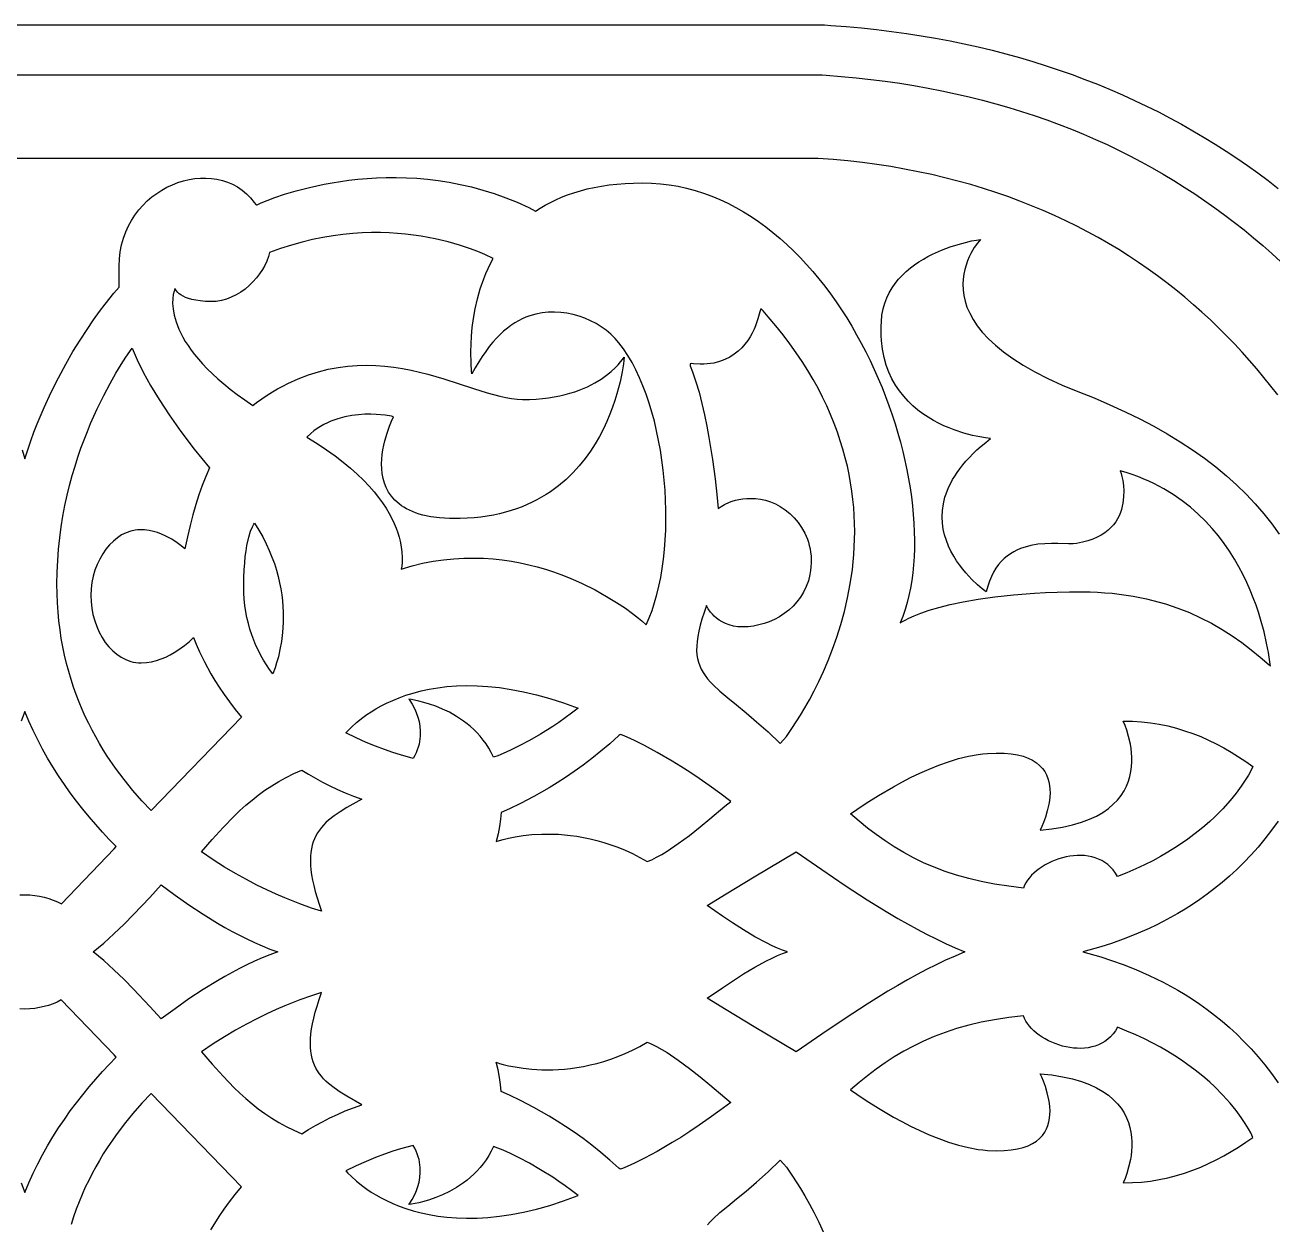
# Model space of a CAD drawing. Extents: x 1175 to 1336, y 620 to 642.
# Drawn here: x 1313.37 to 1328.17, y 627.6 to 641.83 of the extents above; entities that cross this region are included whole.
import ezdxf

# ---------------------------------------------------------------- set-up
doc = ezdxf.new("R2010")
doc.units = 0
doc.layers.add('LAYER_1', color=18, linetype='CONTINUOUS')

msp = doc.modelspace()

# ---------------------------------------------------------------- linework, layer by layer
at = {"layer": 'LAYER_1'}
for points in [[(1303.887, 641.83), (1322.858, 641.83), (1322.933, 641.825), (1323.116, 641.811), (1323.298, 641.794), (1323.477, 641.775), (1323.655, 641.753), (1323.831, 641.729), (1324.005, 641.702), (1324.177, 641.672), (1324.348, 641.64), (1324.516, 641.606), (1324.683, 641.568), (1324.848, 641.529), (1325.011, 641.487), (1325.172, 641.442), (1325.331, 641.395), (1325.488, 641.346), (1325.644, 641.294), (1325.797, 641.24), (1325.949, 641.183), (1326.099, 641.125), (1326.247, 641.064), (1326.393, 641), (1326.537, 640.935), (1326.679, 640.867), (1326.82, 640.797), (1326.959, 640.725), (1327.095, 640.651), (1327.23, 640.574), (1327.363, 640.496), (1327.495, 640.415), (1327.624, 640.333), (1327.751, 640.248), (1327.877, 640.161), (1328.001, 640.073), (1328.122, 639.982), (1328.242, 639.889)], [(1303.915, 641.236), (1322.831, 641.236), (1322.877, 641.233), (1323.056, 641.219), (1323.233, 641.203), (1323.408, 641.184), (1323.58, 641.162), (1323.751, 641.138), (1323.92, 641.111), (1324.087, 641.081), (1324.251, 641.049), (1324.414, 641.014), (1324.575, 640.977), (1324.733, 640.937), (1324.89, 640.895), (1325.045, 640.851), (1325.197, 640.804), (1325.348, 640.754), (1325.497, 640.702), (1325.643, 640.648), (1325.788, 640.592), (1325.931, 640.533), (1326.072, 640.472), (1326.211, 640.409), (1326.347, 640.344), (1326.482, 640.276), (1326.615, 640.206), (1326.746, 640.134), (1326.875, 640.06), (1327.002, 639.984), (1327.127, 639.906), (1327.251, 639.826), (1327.372, 639.744), (1327.491, 639.66), (1327.609, 639.574), (1327.724, 639.487), (1327.838, 639.397), (1327.949, 639.305), (1328.059, 639.212), (1328.167, 639.117), (1328.273, 639.02)], [(1328.236, 637.439), (1328.155, 637.544), (1328.072, 637.647), (1327.988, 637.748), (1327.901, 637.849), (1327.812, 637.948), (1327.721, 638.045), (1327.628, 638.141), (1327.534, 638.236), (1327.437, 638.329), (1327.337, 638.42), (1327.236, 638.51), (1327.133, 638.598), (1327.027, 638.685), (1326.92, 638.769), (1326.81, 638.852), (1326.698, 638.933), (1326.584, 639.011), (1326.467, 639.088), (1326.349, 639.163), (1326.228, 639.236), (1326.104, 639.307), (1325.979, 639.376), (1325.851, 639.442), (1325.721, 639.506), (1325.588, 639.568), (1325.453, 639.628), (1325.316, 639.685), (1325.176, 639.74), (1325.034, 639.793), (1324.89, 639.843), (1324.743, 639.89), (1324.594, 639.935), (1324.442, 639.977), (1324.287, 640.017), (1324.131, 640.054), (1323.971, 640.088), (1323.809, 640.119), (1323.645, 640.148), (1323.478, 640.173), (1323.308, 640.196), (1323.136, 640.216), (1322.961, 640.233), (1322.784, 640.246), (1313.373, 640.246), (1303.962, 640.246)], [(1313.339, 636.789), (1313.373, 636.681), (1313.407, 636.789), (1313.443, 636.894), (1313.48, 636.997), (1313.519, 637.097), (1313.599, 637.29), (1313.683, 637.472), (1313.769, 637.644), (1313.856, 637.805), (1313.942, 637.954), (1314.027, 638.091), (1314.109, 638.217), (1314.186, 638.329), (1314.258, 638.429), (1314.323, 638.515), (1314.429, 638.645), (1314.492, 638.718), (1314.491, 638.966), (1314.494, 639.054), (1314.504, 639.139), (1314.52, 639.22), (1314.541, 639.298), (1314.568, 639.373), (1314.6, 639.444), (1314.636, 639.511), (1314.677, 639.574), (1314.722, 639.634), (1314.771, 639.689), (1314.823, 639.741), (1314.878, 639.788), (1314.936, 639.831), (1314.996, 639.87), (1315.058, 639.905), (1315.122, 639.934), (1315.187, 639.96), (1315.253, 639.98), (1315.32, 639.996), (1315.387, 640.007), (1315.454, 640.013), (1315.52, 640.013), (1315.586, 640.009), (1315.651, 640), (1315.715, 639.985), (1315.777, 639.964), (1315.837, 639.939), (1315.894, 639.907), (1315.949, 639.87), (1316.001, 639.827), (1316.05, 639.778), (1316.094, 639.724), (1316.113, 639.7), (1316.12, 639.696), (1316.126, 639.695), (1316.177, 639.72), (1316.245, 639.747), (1316.337, 639.781), (1316.453, 639.82), (1316.59, 639.861), (1316.747, 639.901), (1316.922, 639.939), (1317.016, 639.957), (1317.115, 639.973), (1317.217, 639.987), (1317.322, 639.999), (1317.432, 640.008), (1317.544, 640.015), (1317.659, 640.019), (1317.778, 640.02), (1317.899, 640.017), (1318.022, 640.01), (1318.148, 639.999), (1318.276, 639.983), (1318.406, 639.963), (1318.537, 639.938), (1318.67, 639.907), (1318.804, 639.871), (1318.94, 639.828), (1319.076, 639.78), (1319.213, 639.725), (1319.35, 639.663), (1319.428, 639.618), (1319.485, 639.655), (1319.545, 639.69), (1319.607, 639.724), (1319.672, 639.756), (1319.74, 639.786), (1319.811, 639.814), (1319.885, 639.839), (1319.962, 639.863), (1320.043, 639.884), (1320.126, 639.902), (1320.213, 639.918), (1320.303, 639.931), (1320.396, 639.942), (1320.493, 639.949), (1320.593, 639.954), (1320.697, 639.956), (1320.805, 639.953), (1320.912, 639.945), (1321.017, 639.932), (1321.121, 639.915), (1321.223, 639.892), (1321.324, 639.865), (1321.424, 639.833), (1321.522, 639.797), (1321.618, 639.757), (1321.713, 639.713), (1321.806, 639.664), (1321.898, 639.612), (1321.988, 639.556), (1322.076, 639.496), (1322.163, 639.433), (1322.247, 639.366), (1322.331, 639.297), (1322.412, 639.224), (1322.492, 639.148), (1322.569, 639.069), (1322.645, 638.988), (1322.719, 638.904), (1322.791, 638.817), (1322.861, 638.729), (1322.929, 638.638), (1322.995, 638.545), (1323.06, 638.45), (1323.122, 638.353), (1323.182, 638.254), (1323.239, 638.154), (1323.295, 638.052), (1323.349, 637.95), (1323.4, 637.846), (1323.449, 637.74), (1323.496, 637.634), (1323.541, 637.528), (1323.583, 637.42), (1323.623, 637.312), (1323.661, 637.204), (1323.696, 637.095), (1323.729, 636.986), (1323.759, 636.877), (1323.787, 636.768), (1323.813, 636.66), (1323.836, 636.552), (1323.856, 636.444), (1323.874, 636.337), (1323.889, 636.23), (1323.902, 636.125), (1323.912, 636.02), (1323.919, 635.917), (1323.924, 635.815), (1323.926, 635.714), (1323.925, 635.615), (1323.921, 635.517), (1323.914, 635.422), (1323.905, 635.328), (1323.893, 635.236), (1323.877, 635.146), (1323.859, 635.059), (1323.838, 634.974), (1323.814, 634.891), (1323.787, 634.811), (1323.757, 634.734), (1323.782, 634.75), (1323.814, 634.768), (1323.861, 634.792), (1323.924, 634.819), (1324.003, 634.851), (1324.1, 634.884), (1324.215, 634.918), (1324.35, 634.952), (1324.505, 634.985), (1324.682, 635.016), (1324.88, 635.044), (1325.102, 635.068), (1325.349, 635.086), (1325.481, 635.093), (1325.62, 635.097), (1325.766, 635.101), (1325.918, 635.102), (1326.009, 635.101), (1326.098, 635.097), (1326.186, 635.092), (1326.272, 635.085), (1326.356, 635.076), (1326.439, 635.064), (1326.52, 635.051), (1326.6, 635.036), (1326.679, 635.02), (1326.755, 635.001), (1326.905, 634.959), (1327.049, 634.91), (1327.188, 634.856), (1327.321, 634.795), (1327.45, 634.729), (1327.575, 634.657), (1327.694, 634.581), (1327.81, 634.5), (1327.921, 634.416), (1328.029, 634.327), (1328.133, 634.235), (1328.148, 634.222), (1328.144, 634.244), (1328.138, 634.299), (1328.125, 634.384), (1328.104, 634.495), (1328.074, 634.628), (1328.033, 634.78), (1328.008, 634.861), (1327.979, 634.946), (1327.946, 635.033), (1327.91, 635.123), (1327.87, 635.214), (1327.825, 635.306), (1327.776, 635.398), (1327.723, 635.491), (1327.664, 635.584), (1327.601, 635.676), (1327.532, 635.767), (1327.458, 635.856), (1327.378, 635.942), (1327.292, 636.026), (1327.2, 636.106), (1327.101, 636.183), (1326.997, 636.256), (1326.885, 636.324), (1326.827, 636.356), (1326.767, 636.387), (1326.705, 636.416), (1326.641, 636.444), (1326.575, 636.47), (1326.508, 636.494), (1326.439, 636.517), (1326.368, 636.539), (1326.377, 636.507), (1326.386, 636.47), (1326.396, 636.422), (1326.404, 636.365), (1326.408, 636.3), (1326.407, 636.23), (1326.399, 636.156), (1326.392, 636.119), (1326.382, 636.081), (1326.37, 636.044), (1326.354, 636.006), (1326.335, 635.97), (1326.313, 635.934), (1326.287, 635.899), (1326.257, 635.866), (1326.223, 635.834), (1326.185, 635.804), (1326.142, 635.776), (1326.094, 635.751), (1326.041, 635.728), (1325.983, 635.708), (1325.919, 635.69), (1325.849, 635.676), (1325.808, 635.673), (1325.755, 635.673), (1325.626, 635.676), (1325.551, 635.677), (1325.472, 635.674), (1325.39, 635.667), (1325.307, 635.652), (1325.265, 635.642), (1325.223, 635.63), (1325.182, 635.615), (1325.142, 635.598), (1325.103, 635.577), (1325.064, 635.554), (1325.027, 635.527), (1324.991, 635.497), (1324.956, 635.463), (1324.924, 635.425), (1324.893, 635.382), (1324.865, 635.336), (1324.839, 635.285), (1324.816, 635.229), (1324.795, 635.168), (1324.777, 635.102), (1324.728, 635.14), (1324.674, 635.186), (1324.608, 635.249), (1324.535, 635.328), (1324.498, 635.372), (1324.461, 635.421), (1324.425, 635.472), (1324.391, 635.527), (1324.359, 635.585), (1324.33, 635.646), (1324.305, 635.71), (1324.284, 635.777), (1324.268, 635.846), (1324.258, 635.918), (1324.254, 635.992), (1324.258, 636.068), (1324.269, 636.146), (1324.278, 636.186), (1324.288, 636.226), (1324.302, 636.267), (1324.317, 636.308), (1324.335, 636.35), (1324.356, 636.392), (1324.379, 636.435), (1324.404, 636.477), (1324.433, 636.52), (1324.464, 636.564), (1324.499, 636.608), (1324.536, 636.652), (1324.577, 636.696), (1324.62, 636.741), (1324.667, 636.786), (1324.718, 636.831), (1324.772, 636.876), (1324.829, 636.922), (1324.77, 636.929), (1324.703, 636.94), (1324.615, 636.959), (1324.512, 636.987), (1324.398, 637.024), (1324.337, 637.048), (1324.276, 637.074), (1324.213, 637.104), (1324.151, 637.137), (1324.088, 637.174), (1324.027, 637.215), (1323.966, 637.26), (1323.908, 637.31), (1323.851, 637.364), (1323.798, 637.423), (1323.748, 637.486), (1323.701, 637.555), (1323.659, 637.629), (1323.622, 637.708), (1323.591, 637.793), (1323.565, 637.884), (1323.546, 637.981), (1323.534, 638.085), (1323.531, 638.139), (1323.529, 638.195), (1323.53, 638.252), (1323.533, 638.311), (1323.54, 638.387), (1323.554, 638.459), (1323.574, 638.527), (1323.598, 638.591), (1323.627, 638.652), (1323.66, 638.709), (1323.697, 638.763), (1323.738, 638.813), (1323.782, 638.861), (1323.828, 638.905), (1323.877, 638.946), (1323.927, 638.984), (1323.979, 639.019), (1324.032, 639.052), (1324.086, 639.082), (1324.14, 639.109), (1324.247, 639.157), (1324.35, 639.196), (1324.446, 639.226), (1324.532, 639.249), (1324.604, 639.266), (1324.66, 639.277), (1324.708, 639.285), (1324.672, 639.241), (1324.636, 639.188), (1324.595, 639.117), (1324.575, 639.076), (1324.555, 639.03), (1324.538, 638.981), (1324.523, 638.929), (1324.511, 638.873), (1324.504, 638.814), (1324.5, 638.752), (1324.503, 638.688), (1324.511, 638.621), (1324.527, 638.553), (1324.549, 638.482), (1324.581, 638.409), (1324.621, 638.335), (1324.671, 638.26), (1324.731, 638.183), (1324.803, 638.106), (1324.886, 638.028), (1324.983, 637.949), (1325.092, 637.871), (1325.216, 637.792), (1325.355, 637.713), (1325.509, 637.635), (1325.679, 637.557), (1325.866, 637.481), (1326.059, 637.403), (1326.245, 637.323), (1326.425, 637.24), (1326.598, 637.155), (1326.765, 637.067), (1326.925, 636.976), (1327.078, 636.882), (1327.225, 636.786), (1327.366, 636.687), (1327.5, 636.584), (1327.627, 636.479), (1327.748, 636.371), (1327.862, 636.261), (1327.969, 636.147), (1328.07, 636.03), (1328.165, 635.91), (1328.252, 635.787)], [(1313.314, 631.506), (1313.373, 631.508), (1313.432, 631.506), (1313.49, 631.5), (1313.547, 631.491), (1313.602, 631.479), (1313.655, 631.464), (1313.707, 631.445), (1313.757, 631.424), (1313.805, 631.4), (1314.43, 632.052), (1314.454, 632.08), (1314.373, 632.164), (1314.293, 632.251), (1314.213, 632.34), (1314.135, 632.431), (1314.058, 632.524), (1313.984, 632.62), (1313.91, 632.718), (1313.84, 632.818), (1313.771, 632.92), (1313.705, 633.024), (1313.642, 633.129), (1313.581, 633.237), (1313.524, 633.346), (1313.47, 633.457), (1313.419, 633.569), (1313.373, 633.683), (1313.326, 633.569)], [(1328.239, 632.383), (1328.162, 632.275), (1328.083, 632.172), (1328.002, 632.074), (1327.919, 631.98), (1327.834, 631.892), (1327.749, 631.808), (1327.662, 631.728), (1327.575, 631.653), (1327.487, 631.582), (1327.399, 631.515), (1327.311, 631.452), (1327.223, 631.392), (1327.136, 631.337), (1327.049, 631.285), (1326.963, 631.236), (1326.878, 631.191), (1326.794, 631.148), (1326.712, 631.109), (1326.553, 631.04), (1326.403, 630.98), (1326.263, 630.931), (1326.135, 630.89), (1325.925, 630.83), (1326.135, 630.77), (1326.263, 630.729), (1326.403, 630.679), (1326.553, 630.62), (1326.712, 630.55), (1326.794, 630.511), (1326.878, 630.469), (1326.963, 630.424), (1327.049, 630.375), (1327.136, 630.323), (1327.223, 630.267), (1327.311, 630.208), (1327.399, 630.145), (1327.487, 630.078), (1327.575, 630.007), (1327.662, 629.932), (1327.749, 629.852), (1327.834, 629.768), (1327.919, 629.679), (1328.002, 629.586), (1328.083, 629.488), (1328.162, 629.385), (1328.239, 629.277)], [(1313.326, 628.09), (1313.373, 627.976), (1313.419, 628.09), (1313.47, 628.203), (1313.524, 628.314), (1313.581, 628.423), (1313.642, 628.53), (1313.705, 628.636), (1313.771, 628.74), (1313.84, 628.842), (1313.91, 628.942), (1313.984, 629.039), (1314.058, 629.135), (1314.135, 629.229), (1314.213, 629.32), (1314.293, 629.409), (1314.373, 629.495), (1314.454, 629.58), (1314.43, 629.608), (1313.803, 630.259), (1313.755, 630.235), (1313.706, 630.214), (1313.654, 630.195), (1313.601, 630.18), (1313.546, 630.168), (1313.489, 630.159), (1313.432, 630.154), (1313.373, 630.152), (1313.314, 630.154)], [(1315.579, 627.53), (1315.625, 627.608), (1315.677, 627.69), (1315.735, 627.775), (1315.798, 627.862), (1315.867, 627.952), (1315.942, 628.043), (1314.872, 629.151), (1314.761, 629.035), (1314.653, 628.913), (1314.548, 628.784), (1314.446, 628.648), (1314.349, 628.506), (1314.302, 628.432), (1314.256, 628.356), (1314.212, 628.278), (1314.17, 628.199), (1314.129, 628.118), (1314.089, 628.036), (1314.052, 627.951), (1314.016, 627.865), (1313.982, 627.777), (1313.95, 627.687), (1313.92, 627.595)], [(1321.471, 627.589), (1321.503, 627.625), (1321.538, 627.662), (1321.618, 627.736), (1321.71, 627.814), (1321.813, 627.898), (1321.928, 627.992), (1322.053, 628.099), (1322.189, 628.22), (1322.333, 628.359), (1322.374, 628.314), (1322.406, 628.275), (1322.48, 628.168), (1322.574, 628.021), (1322.625, 627.934), (1322.68, 627.838), (1322.735, 627.733), (1322.791, 627.621), (1322.847, 627.5)]]:
    msp.add_lwpolyline(points, dxfattribs=at)
for points in [[(1316.075, 637.315), (1316.121, 637.35), (1316.184, 637.394), (1316.246, 637.436), (1316.308, 637.474), (1316.37, 637.51), (1316.432, 637.544), (1316.493, 637.575), (1316.615, 637.63), (1316.735, 637.676), (1316.854, 637.714), (1316.971, 637.743), (1317.087, 637.765), (1317.202, 637.78), (1317.314, 637.788), (1317.426, 637.791), (1317.535, 637.788), (1317.643, 637.78), (1317.749, 637.768), (1317.853, 637.751), (1317.955, 637.732), (1318.055, 637.709), (1318.153, 637.684), (1318.343, 637.63), (1318.695, 637.516), (1318.856, 637.465), (1318.933, 637.443), (1319.007, 637.423), (1319.078, 637.407), (1319.147, 637.395), (1319.212, 637.387), (1319.275, 637.385), (1319.357, 637.386), (1319.436, 637.39), (1319.511, 637.397), (1319.583, 637.405), (1319.652, 637.416), (1319.717, 637.429), (1319.78, 637.443), (1319.839, 637.46), (1319.895, 637.477), (1319.948, 637.496), (1320.045, 637.537), (1320.132, 637.581), (1320.207, 637.626), (1320.272, 637.672), (1320.328, 637.717), (1320.374, 637.759), (1320.411, 637.798), (1320.44, 637.831), (1320.461, 637.858), (1320.481, 637.888), (1320.472, 637.807), (1320.457, 637.715), (1320.433, 637.595), (1320.396, 637.453), (1320.372, 637.375), (1320.344, 637.294), (1320.313, 637.21), (1320.276, 637.123), (1320.235, 637.035), (1320.189, 636.947), (1320.138, 636.858), (1320.081, 636.77), (1320.018, 636.683), (1319.949, 636.598), (1319.874, 636.516), (1319.792, 636.436), (1319.702, 636.361), (1319.655, 636.325), (1319.606, 636.29), (1319.555, 636.257), (1319.502, 636.225), (1319.447, 636.195), (1319.39, 636.166), (1319.331, 636.138), (1319.27, 636.113), (1319.206, 636.089), (1319.141, 636.067), (1319.073, 636.047), (1319.004, 636.03), (1318.932, 636.014), (1318.857, 636.001), (1318.781, 635.99), (1318.702, 635.981), (1318.62, 635.975), (1318.536, 635.972), (1318.409, 635.972), (1318.292, 635.979), (1318.187, 635.993), (1318.093, 636.013), (1318.049, 636.026), (1318.008, 636.039), (1317.97, 636.054), (1317.934, 636.07), (1317.9, 636.087), (1317.868, 636.106), (1317.839, 636.125), (1317.811, 636.146), (1317.762, 636.189), (1317.721, 636.236), (1317.687, 636.286), (1317.659, 636.339), (1317.638, 636.393), (1317.622, 636.449), (1317.612, 636.506), (1317.606, 636.563), (1317.604, 636.621), (1317.606, 636.678), (1317.612, 636.734), (1317.62, 636.789), (1317.63, 636.842), (1317.642, 636.894), (1317.669, 636.987), (1317.696, 637.067), (1317.721, 637.128), (1317.745, 637.181), (1317.72, 637.187), (1317.648, 637.198), (1317.541, 637.208), (1317.476, 637.21), (1317.405, 637.209), (1317.329, 637.204), (1317.25, 637.195), (1317.169, 637.179), (1317.086, 637.157), (1317.003, 637.127), (1316.961, 637.109), (1316.92, 637.089), (1316.88, 637.066), (1316.84, 637.041), (1316.801, 637.013), (1316.763, 636.983), (1316.718, 636.936), (1316.839, 636.862), (1316.95, 636.788), (1317.054, 636.715), (1317.149, 636.642), (1317.236, 636.569), (1317.316, 636.498), (1317.389, 636.427), (1317.455, 636.358), (1317.514, 636.29), (1317.568, 636.223), (1317.615, 636.157), (1317.657, 636.094), (1317.694, 636.032), (1317.726, 635.971), (1317.754, 635.913), (1317.777, 635.858), (1317.796, 635.804), (1317.812, 635.753), (1317.824, 635.704), (1317.834, 635.659), (1317.845, 635.576), (1317.849, 635.506), (1317.847, 635.449), (1317.843, 635.408), (1317.836, 635.373), (1317.965, 635.41), (1318.091, 635.441), (1318.217, 635.465), (1318.34, 635.483), (1318.461, 635.495), (1318.581, 635.502), (1318.698, 635.504), (1318.813, 635.501), (1318.926, 635.493), (1319.036, 635.481), (1319.144, 635.465), (1319.249, 635.446), (1319.352, 635.423), (1319.451, 635.398), (1319.548, 635.37), (1319.642, 635.339), (1319.732, 635.307), (1319.82, 635.273), (1319.904, 635.237), (1319.985, 635.2), (1320.136, 635.125), (1320.271, 635.049), (1320.392, 634.976), (1320.496, 634.907), (1320.582, 634.845), (1320.651, 634.792), (1320.691, 634.758), (1320.742, 634.711), (1320.779, 634.794), (1320.813, 634.881), (1320.843, 634.974), (1320.871, 635.07), (1320.895, 635.171), (1320.916, 635.274), (1320.934, 635.381), (1320.949, 635.491), (1320.96, 635.603), (1320.969, 635.718), (1320.975, 635.834), (1320.977, 635.951), (1320.977, 636.07), (1320.973, 636.189), (1320.967, 636.309), (1320.958, 636.428), (1320.945, 636.547), (1320.93, 636.666), (1320.912, 636.783), (1320.891, 636.9), (1320.867, 637.014), (1320.84, 637.126), (1320.811, 637.236), (1320.778, 637.343), (1320.743, 637.447), (1320.705, 637.547), (1320.664, 637.644), (1320.621, 637.736), (1320.575, 637.824), (1320.526, 637.907), (1320.474, 637.985), (1320.42, 638.057), (1320.374, 638.11), (1320.323, 638.16), (1320.268, 638.206), (1320.21, 638.248), (1320.148, 638.286), (1320.083, 638.32), (1320.016, 638.349), (1319.947, 638.374), (1319.875, 638.394), (1319.803, 638.409), (1319.729, 638.418), (1319.655, 638.422), (1319.581, 638.42), (1319.507, 638.412), (1319.433, 638.398), (1319.361, 638.378), (1319.316, 638.361), (1319.272, 638.342), (1319.227, 638.32), (1319.183, 638.294), (1319.139, 638.265), (1319.096, 638.232), (1319.052, 638.196), (1319.009, 638.156), (1318.966, 638.112), (1318.923, 638.064), (1318.881, 638.012), (1318.839, 637.956), (1318.798, 637.896), (1318.756, 637.831), (1318.715, 637.762), (1318.675, 637.688), (1318.671, 637.721), (1318.665, 637.813), (1318.663, 637.955), (1318.665, 638.041), (1318.67, 638.136), (1318.68, 638.238), (1318.694, 638.347), (1318.714, 638.46), (1318.741, 638.578), (1318.774, 638.697), (1318.816, 638.818), (1318.84, 638.879), (1318.867, 638.939), (1318.896, 638.999), (1318.927, 639.059), (1318.827, 639.107), (1318.747, 639.14), (1318.647, 639.178), (1318.528, 639.217), (1318.392, 639.256), (1318.24, 639.292), (1318.158, 639.309), (1318.072, 639.323), (1317.982, 639.336), (1317.889, 639.347), (1317.792, 639.356), (1317.692, 639.362), (1317.589, 639.365), (1317.483, 639.365), (1317.373, 639.362), (1317.261, 639.354), (1317.146, 639.343), (1317.029, 639.328), (1316.908, 639.308), (1316.786, 639.283), (1316.661, 639.253), (1316.534, 639.218), (1316.405, 639.177), (1316.273, 639.131), (1316.261, 639.08), (1316.243, 639.028), (1316.219, 638.977), (1316.19, 638.926), (1316.157, 638.876), (1316.119, 638.827), (1316.078, 638.781), (1316.032, 638.737), (1315.984, 638.696), (1315.932, 638.659), (1315.878, 638.626), (1315.821, 638.599), (1315.763, 638.576), (1315.703, 638.56), (1315.642, 638.549), (1315.58, 638.546), (1315.513, 638.549), (1315.453, 638.554), (1315.4, 638.562), (1315.354, 638.572), (1315.313, 638.584), (1315.279, 638.597), (1315.249, 638.611), (1315.224, 638.626), (1315.204, 638.64), (1315.188, 638.654), (1315.166, 638.678), (1315.152, 638.702), (1315.142, 638.671), (1315.133, 638.631), (1315.126, 638.583), (1315.125, 638.525), (1315.13, 638.46), (1315.143, 638.387), (1315.153, 638.347), (1315.165, 638.306), (1315.181, 638.263), (1315.199, 638.219), (1315.221, 638.172), (1315.246, 638.125), (1315.275, 638.075), (1315.308, 638.024), (1315.344, 637.972), (1315.385, 637.918), (1315.431, 637.863), (1315.481, 637.807), (1315.536, 637.749), (1315.596, 637.69), (1315.662, 637.63), (1315.733, 637.569), (1315.809, 637.507), (1315.892, 637.444), (1315.98, 637.38)], [(1322.333, 633.301), (1322.374, 633.345), (1322.406, 633.384), (1322.48, 633.492), (1322.574, 633.638), (1322.625, 633.726), (1322.68, 633.822), (1322.735, 633.926), (1322.791, 634.039), (1322.847, 634.159), (1322.902, 634.288), (1322.955, 634.423), (1323.006, 634.565), (1323.053, 634.714), (1323.096, 634.869), (1323.133, 635.03), (1323.165, 635.197), (1323.19, 635.369), (1323.199, 635.457), (1323.207, 635.546), (1323.212, 635.636), (1323.216, 635.727), (1323.217, 635.82), (1323.215, 635.913), (1323.212, 636.008), (1323.205, 636.103), (1323.196, 636.199), (1323.184, 636.297), (1323.169, 636.395), (1323.151, 636.494), (1323.13, 636.593), (1323.105, 636.694), (1323.078, 636.795), (1323.046, 636.896), (1323.012, 636.999), (1322.973, 637.102), (1322.931, 637.205), (1322.885, 637.309), (1322.835, 637.413), (1322.782, 637.518), (1322.723, 637.623), (1322.661, 637.728), (1322.594, 637.834), (1322.523, 637.94), (1322.447, 638.046), (1322.367, 638.152), (1322.282, 638.259), (1322.192, 638.365), (1322.131, 638.437), (1322.115, 638.454), (1322.11, 638.457), (1322.105, 638.458), (1322.101, 638.455), (1322.098, 638.449), (1322.091, 638.426), (1322.069, 638.341), (1322.041, 638.261), (1322.023, 638.218), (1322.002, 638.174), (1321.977, 638.129), (1321.948, 638.084), (1321.914, 638.04), (1321.877, 637.998), (1321.834, 637.957), (1321.787, 637.921), (1321.735, 637.887), (1321.677, 637.859), (1321.613, 637.836), (1321.544, 637.818), (1321.468, 637.808), (1321.427, 637.805), (1321.385, 637.805), (1321.305, 637.81), (1321.281, 637.812), (1321.268, 637.81), (1321.264, 637.807), (1321.263, 637.802), (1321.266, 637.785), (1321.292, 637.715), (1321.332, 637.596), (1321.37, 637.47), (1321.404, 637.338), (1321.435, 637.204), (1321.463, 637.068), (1321.488, 636.933), (1321.529, 636.674), (1321.56, 636.444), (1321.581, 636.259), (1321.596, 636.091), (1321.631, 636.116), (1321.673, 636.14), (1321.73, 636.165), (1321.764, 636.178), (1321.802, 636.189), (1321.843, 636.199), (1321.888, 636.206), (1321.936, 636.211), (1321.987, 636.212), (1322.041, 636.21), (1322.098, 636.203), (1322.157, 636.191), (1322.216, 636.172), (1322.276, 636.146), (1322.334, 636.114), (1322.391, 636.075), (1322.446, 636.031), (1322.497, 635.981), (1322.545, 635.925), (1322.587, 635.865), (1322.624, 635.799), (1322.64, 635.764), (1322.655, 635.728), (1322.668, 635.691), (1322.678, 635.653), (1322.687, 635.613), (1322.694, 635.573), (1322.699, 635.531), (1322.701, 635.489), (1322.701, 635.445), (1322.698, 635.401), (1322.693, 635.356), (1322.685, 635.309), (1322.667, 635.234), (1322.642, 635.164), (1322.61, 635.099), (1322.573, 635.038), (1322.532, 634.983), (1322.485, 634.931), (1322.435, 634.885), (1322.381, 634.844), (1322.324, 634.807), (1322.265, 634.775), (1322.204, 634.748), (1322.142, 634.726), (1322.079, 634.709), (1322.015, 634.696), (1321.952, 634.689), (1321.89, 634.687), (1321.831, 634.689), (1321.777, 634.697), (1321.728, 634.71), (1321.684, 634.726), (1321.644, 634.746), (1321.609, 634.767), (1321.578, 634.79), (1321.551, 634.814), (1321.528, 634.838), (1321.508, 634.861), (1321.479, 634.902), (1321.458, 634.942), (1321.429, 634.858), (1321.404, 634.779), (1321.383, 634.706), (1321.367, 634.637), (1321.354, 634.573), (1321.346, 634.514), (1321.342, 634.458), (1321.341, 634.405), (1321.345, 634.356), (1321.352, 634.31), (1321.363, 634.266), (1321.378, 634.224), (1321.396, 634.184), (1321.418, 634.145), (1321.443, 634.108), (1321.471, 634.071), (1321.503, 634.034), (1321.538, 633.998), (1321.618, 633.924), (1321.71, 633.846), (1321.813, 633.761), (1321.928, 633.667), (1322.053, 633.561), (1322.189, 633.44)], [(1314.872, 632.509), (1314.761, 632.624), (1314.653, 632.746), (1314.548, 632.875), (1314.446, 633.011), (1314.349, 633.154), (1314.302, 633.228), (1314.256, 633.304), (1314.212, 633.381), (1314.17, 633.46), (1314.129, 633.541), (1314.089, 633.624), (1314.052, 633.708), (1314.016, 633.795), (1313.982, 633.883), (1313.95, 633.973), (1313.92, 634.064), (1313.892, 634.158), (1313.867, 634.253), (1313.843, 634.35), (1313.823, 634.449), (1313.804, 634.55), (1313.789, 634.653), (1313.776, 634.757), (1313.765, 634.863), (1313.758, 634.972), (1313.754, 635.082), (1313.752, 635.193), (1313.754, 635.335), (1313.761, 635.473), (1313.771, 635.609), (1313.785, 635.743), (1313.803, 635.874), (1313.824, 636.001), (1313.847, 636.126), (1313.874, 636.248), (1313.903, 636.366), (1313.934, 636.482), (1313.967, 636.594), (1314.001, 636.702), (1314.037, 636.807), (1314.075, 636.908), (1314.113, 637.006), (1314.151, 637.099), (1314.23, 637.275), (1314.307, 637.433), (1314.382, 637.575), (1314.452, 637.698), (1314.515, 637.802), (1314.57, 637.887), (1314.644, 637.993), (1314.703, 637.857), (1314.775, 637.71), (1314.862, 637.552), (1314.964, 637.383), (1315.084, 637.201), (1315.223, 637.006), (1315.382, 636.797), (1315.562, 636.574), (1315.517, 636.472), (1315.476, 636.366), (1315.437, 636.255), (1315.4, 636.14), (1315.365, 636.018), (1315.331, 635.89), (1315.3, 635.755), (1315.269, 635.613), (1315.228, 635.648), (1315.179, 635.685), (1315.115, 635.726), (1315.077, 635.748), (1315.037, 635.768), (1314.993, 635.787), (1314.946, 635.805), (1314.897, 635.819), (1314.846, 635.83), (1314.793, 635.838), (1314.737, 635.84), (1314.709, 635.839), (1314.682, 635.836), (1314.627, 635.824), (1314.573, 635.804), (1314.52, 635.777), (1314.47, 635.744), (1314.422, 635.704), (1314.376, 635.659), (1314.334, 635.608), (1314.295, 635.552), (1314.26, 635.492), (1314.229, 635.428), (1314.203, 635.36), (1314.182, 635.289), (1314.167, 635.215), (1314.157, 635.14), (1314.154, 635.062), (1314.157, 634.984), (1314.166, 634.907), (1314.18, 634.832), (1314.2, 634.76), (1314.224, 634.69), (1314.254, 634.624), (1314.288, 634.561), (1314.326, 634.503), (1314.368, 634.45), (1314.414, 634.403), (1314.463, 634.361), (1314.515, 634.326), (1314.57, 634.298), (1314.599, 634.286), (1314.628, 634.277), (1314.658, 634.269), (1314.688, 634.264), (1314.719, 634.261), (1314.75, 634.259), (1314.813, 634.263), (1314.874, 634.272), (1314.933, 634.287), (1314.99, 634.306), (1315.044, 634.329), (1315.095, 634.354), (1315.144, 634.381), (1315.188, 634.409), (1315.265, 634.464), (1315.323, 634.512), (1315.373, 634.559), (1315.403, 634.48), (1315.443, 634.389), (1315.501, 634.271), (1315.579, 634.129), (1315.625, 634.052), (1315.677, 633.97), (1315.735, 633.885), (1315.798, 633.798), (1315.867, 633.708), (1315.942, 633.617)], [(1316.096, 635.918), (1316.147, 635.836), (1316.193, 635.755), (1316.234, 635.674), (1316.271, 635.594), (1316.303, 635.515), (1316.332, 635.437), (1316.356, 635.36), (1316.377, 635.285), (1316.394, 635.21), (1316.408, 635.138), (1316.419, 635.066), (1316.428, 634.997), (1316.433, 634.929), (1316.436, 634.863), (1316.437, 634.799), (1316.436, 634.737), (1316.428, 634.62), (1316.415, 634.513), (1316.398, 634.417), (1316.379, 634.333), (1316.359, 634.261), (1316.34, 634.202), (1316.312, 634.129), (1316.274, 634.181), (1316.238, 634.235), (1316.204, 634.291), (1316.172, 634.348), (1316.142, 634.407), (1316.113, 634.467), (1316.087, 634.53), (1316.064, 634.593), (1316.042, 634.659), (1316.024, 634.727), (1316.007, 634.796), (1315.994, 634.867), (1315.983, 634.94), (1315.975, 635.014), (1315.971, 635.091), (1315.969, 635.169), (1315.97, 635.271), (1315.974, 635.363), (1315.98, 635.447), (1315.987, 635.523), (1315.996, 635.591), (1316.006, 635.651), (1316.028, 635.75), (1316.05, 635.823), (1316.071, 635.874), (1316.087, 635.904)], [(1317.181, 633.428), (1317.204, 633.454), (1317.245, 633.496), (1317.305, 633.55), (1317.383, 633.612), (1317.43, 633.645), (1317.481, 633.679), (1317.537, 633.714), (1317.598, 633.748), (1317.664, 633.782), (1317.736, 633.814), (1317.812, 633.846), (1317.893, 633.875), (1317.98, 633.902), (1318.072, 633.926), (1318.169, 633.947), (1318.271, 633.965), (1318.379, 633.978), (1318.492, 633.987), (1318.611, 633.99), (1318.736, 633.988), (1318.865, 633.981), (1319.001, 633.966), (1319.142, 633.945), (1319.289, 633.917), (1319.442, 633.881), (1319.6, 633.837), (1319.764, 633.785), (1319.935, 633.723), (1319.858, 633.663), (1319.782, 633.606), (1319.707, 633.553), (1319.634, 633.504), (1319.491, 633.414), (1319.359, 633.338), (1319.238, 633.274), (1319.134, 633.223), (1319.048, 633.184), (1318.984, 633.157), (1318.931, 633.14), (1318.904, 633.196), (1318.875, 633.248), (1318.843, 633.298), (1318.809, 633.344), (1318.774, 633.388), (1318.737, 633.429), (1318.699, 633.468), (1318.659, 633.504), (1318.619, 633.538), (1318.577, 633.569), (1318.493, 633.625), (1318.409, 633.673), (1318.327, 633.712), (1318.247, 633.745), (1318.173, 633.771), (1318.105, 633.791), (1318.045, 633.806), (1317.959, 633.824), (1317.927, 633.828), (1317.938, 633.813), (1317.966, 633.77), (1318.001, 633.702), (1318.019, 633.66), (1318.035, 633.614), (1318.048, 633.563), (1318.058, 633.508), (1318.063, 633.45), (1318.063, 633.389), (1318.055, 633.326), (1318.048, 633.293), (1318.039, 633.26), (1318.027, 633.227), (1318.014, 633.193), (1317.997, 633.159), (1317.978, 633.125), (1317.829, 633.167), (1317.738, 633.196), (1317.638, 633.23), (1317.531, 633.27), (1317.419, 633.316), (1317.301, 633.369)], [(1326.336, 631.725), (1326.311, 631.766), (1326.283, 631.803), (1326.253, 631.836), (1326.22, 631.866), (1326.185, 631.891), (1326.149, 631.913), (1326.11, 631.931), (1326.07, 631.946), (1326.029, 631.958), (1325.987, 631.966), (1325.944, 631.972), (1325.901, 631.974), (1325.857, 631.974), (1325.813, 631.971), (1325.768, 631.965), (1325.724, 631.957), (1325.681, 631.947), (1325.638, 631.934), (1325.596, 631.919), (1325.555, 631.902), (1325.515, 631.883), (1325.477, 631.863), (1325.44, 631.841), (1325.405, 631.817), (1325.372, 631.792), (1325.342, 631.766), (1325.314, 631.739), (1325.289, 631.71), (1325.267, 631.681), (1325.247, 631.651), (1325.232, 631.62), (1325.219, 631.588), (1325.044, 631.609), (1324.877, 631.634), (1324.719, 631.665), (1324.569, 631.7), (1324.425, 631.74), (1324.289, 631.785), (1324.158, 631.835), (1324.033, 631.888), (1323.913, 631.946), (1323.798, 632.009), (1323.686, 632.075), (1323.578, 632.146), (1323.473, 632.221), (1323.37, 632.299), (1323.269, 632.381), (1323.169, 632.467), (1323.244, 632.52), (1323.352, 632.593), (1323.498, 632.686), (1323.677, 632.79), (1323.776, 632.844), (1323.88, 632.898), (1323.988, 632.95), (1324.1, 633), (1324.215, 633.046), (1324.331, 633.087), (1324.448, 633.123), (1324.565, 633.152), (1324.68, 633.173), (1324.738, 633.181), (1324.794, 633.186), (1324.897, 633.19), (1324.989, 633.188), (1325.073, 633.181), (1325.149, 633.168), (1325.216, 633.151), (1325.275, 633.13), (1325.327, 633.104), (1325.373, 633.075), (1325.411, 633.043), (1325.444, 633.008), (1325.471, 632.97), (1325.492, 632.931), (1325.509, 632.889), (1325.521, 632.847), (1325.529, 632.803), (1325.533, 632.759), (1325.534, 632.714), (1325.532, 632.67), (1325.527, 632.626), (1325.521, 632.583), (1325.502, 632.502), (1325.48, 632.428), (1325.457, 632.366), (1325.437, 632.318), (1325.417, 632.275), (1325.557, 632.29), (1325.684, 632.311), (1325.801, 632.337), (1325.906, 632.368), (1326.001, 632.403), (1326.086, 632.442), (1326.161, 632.485), (1326.227, 632.531), (1326.285, 632.581), (1326.335, 632.632), (1326.377, 632.686), (1326.412, 632.741), (1326.441, 632.797), (1326.464, 632.855), (1326.481, 632.912), (1326.493, 632.97), (1326.501, 633.027), (1326.504, 633.084), (1326.504, 633.139), (1326.501, 633.193), (1326.495, 633.245), (1326.487, 633.295), (1326.467, 633.385), (1326.445, 633.46), (1326.424, 633.518), (1326.402, 633.569), (1326.513, 633.567), (1326.621, 633.56), (1326.727, 633.548), (1326.831, 633.532), (1326.933, 633.511), (1327.033, 633.485), (1327.131, 633.455), (1327.228, 633.422), (1327.322, 633.384), (1327.415, 633.343), (1327.507, 633.298), (1327.597, 633.25), (1327.685, 633.2), (1327.772, 633.146), (1327.857, 633.089), (1327.941, 633.03), (1327.915, 632.977), (1327.887, 632.928), (1327.85, 632.867), (1327.802, 632.795), (1327.742, 632.714), (1327.67, 632.625), (1327.584, 632.529), (1327.484, 632.429), (1327.429, 632.378), (1327.37, 632.326), (1327.308, 632.273), (1327.241, 632.221), (1327.17, 632.168), (1327.095, 632.116), (1327.016, 632.063), (1326.933, 632.012), (1326.845, 631.961), (1326.752, 631.911), (1326.655, 631.862), (1326.554, 631.815), (1326.447, 631.769)], [(1320.756, 631.902), (1320.809, 631.924), (1320.867, 631.953), (1320.927, 631.987), (1320.99, 632.026), (1321.122, 632.115), (1321.255, 632.212), (1321.383, 632.312), (1321.5, 632.407), (1321.678, 632.559), (1321.748, 632.615), (1321.616, 632.713), (1321.491, 632.804), (1321.372, 632.886), (1321.259, 632.962), (1321.153, 633.03), (1321.053, 633.092), (1320.875, 633.197), (1320.725, 633.278), (1320.605, 633.337), (1320.517, 633.377), (1320.461, 633.401), (1320.438, 633.408), (1320.43, 633.405), (1320.418, 633.396), (1320.313, 633.3), (1320.206, 633.21), (1320.1, 633.125), (1319.994, 633.045), (1319.89, 632.971), (1319.787, 632.901), (1319.687, 632.837), (1319.591, 632.778), (1319.411, 632.675), (1319.253, 632.592), (1319.122, 632.529), (1319.024, 632.485), (1319.016, 632.404), (1319.003, 632.319), (1318.986, 632.231), (1318.964, 632.14), (1319.002, 632.152), (1319.048, 632.165), (1319.111, 632.18), (1319.189, 632.196), (1319.282, 632.21), (1319.387, 632.221), (1319.505, 632.228), (1319.634, 632.228), (1319.703, 632.225), (1319.773, 632.22), (1319.846, 632.212), (1319.921, 632.202), (1319.998, 632.188), (1320.077, 632.172), (1320.157, 632.152), (1320.239, 632.129), (1320.323, 632.102), (1320.407, 632.071), (1320.493, 632.035), (1320.58, 631.996), (1320.668, 631.951)], [(1315.466, 632.016), (1315.594, 632.163), (1315.723, 632.305), (1315.856, 632.441), (1315.924, 632.507), (1315.994, 632.57), (1316.067, 632.632), (1316.141, 632.691), (1316.219, 632.748), (1316.3, 632.802), (1316.384, 632.853), (1316.471, 632.901), (1316.563, 632.946), (1316.659, 632.988), (1316.738, 632.938), (1316.819, 632.891), (1316.903, 632.845), (1316.99, 632.8), (1317.08, 632.758), (1317.173, 632.717), (1317.269, 632.679), (1317.368, 632.643), (1317.192, 632.542), (1317.113, 632.493), (1317.04, 632.443), (1316.974, 632.391), (1316.944, 632.364), (1316.916, 632.335), (1316.89, 632.306), (1316.866, 632.275), (1316.844, 632.243), (1316.825, 632.209), (1316.808, 632.173), (1316.793, 632.136), (1316.781, 632.096), (1316.772, 632.054), (1316.765, 632.009), (1316.761, 631.962), (1316.76, 631.913), (1316.761, 631.86), (1316.766, 631.804), (1316.774, 631.745), (1316.785, 631.682), (1316.799, 631.616), (1316.817, 631.547), (1316.838, 631.473), (1316.862, 631.395), (1316.89, 631.313), (1316.771, 631.35), (1316.634, 631.399), (1316.455, 631.47), (1316.352, 631.515), (1316.241, 631.566), (1316.124, 631.623), (1316, 631.687), (1315.872, 631.759), (1315.739, 631.837), (1315.604, 631.923)], [(1322.418, 630.83), (1322.361, 630.849), (1322.3, 630.874), (1322.236, 630.903), (1322.17, 630.936), (1322.034, 631.01), (1321.898, 631.092), (1321.768, 631.175), (1321.648, 631.255), (1321.468, 631.38), (1321.692, 631.518), (1322.024, 631.719), (1322.521, 632.016), (1322.825, 631.807), (1323.105, 631.618), (1323.365, 631.449), (1323.609, 631.298), (1323.727, 631.228), (1323.843, 631.162), (1323.957, 631.099), (1324.07, 631.04), (1324.183, 630.983), (1324.296, 630.93), (1324.41, 630.879), (1324.525, 630.83), (1324.41, 630.781), (1324.296, 630.73), (1324.183, 630.676), (1324.07, 630.62), (1323.957, 630.561), (1323.843, 630.498), (1323.727, 630.432), (1323.609, 630.362), (1323.365, 630.21), (1323.105, 630.041), (1322.825, 629.853), (1322.521, 629.644), (1322.024, 629.941), (1321.692, 630.141), (1321.468, 630.279), (1321.648, 630.405), (1321.768, 630.484), (1321.898, 630.568), (1322.034, 630.649), (1322.17, 630.724), (1322.236, 630.757), (1322.3, 630.786), (1322.361, 630.81)], [(1316.371, 630.83), (1316.279, 630.795), (1316.187, 630.758), (1316.096, 630.719), (1316.007, 630.677), (1315.918, 630.633), (1315.83, 630.587), (1315.743, 630.538), (1315.656, 630.488), (1315.486, 630.383), (1315.318, 630.272), (1315.153, 630.155), (1314.99, 630.035), (1314.854, 630.183), (1314.659, 630.388), (1314.548, 630.501), (1314.429, 630.615), (1314.307, 630.726), (1314.184, 630.83), (1314.307, 630.934), (1314.429, 631.045), (1314.548, 631.159), (1314.659, 631.272), (1314.854, 631.476), (1314.99, 631.625), (1315.153, 631.504), (1315.318, 631.388), (1315.486, 631.276), (1315.656, 631.171), (1315.743, 631.121), (1315.83, 631.073), (1315.918, 631.027), (1316.007, 630.983), (1316.096, 630.941), (1316.187, 630.901), (1316.279, 630.864)], [(1315.466, 629.644), (1315.594, 629.497), (1315.723, 629.355), (1315.856, 629.218), (1315.924, 629.153), (1315.994, 629.089), (1316.067, 629.028), (1316.141, 628.968), (1316.219, 628.912), (1316.3, 628.858), (1316.384, 628.807), (1316.471, 628.758), (1316.563, 628.713), (1316.659, 628.672), (1316.738, 628.721), (1316.819, 628.769), (1316.903, 628.815), (1316.99, 628.859), (1317.08, 628.902), (1317.173, 628.942), (1317.269, 628.98), (1317.368, 629.016), (1317.192, 629.117), (1317.113, 629.166), (1317.04, 629.216), (1316.974, 629.269), (1316.944, 629.296), (1316.916, 629.324), (1316.89, 629.354), (1316.866, 629.384), (1316.844, 629.417), (1316.825, 629.45), (1316.808, 629.486), (1316.793, 629.524), (1316.781, 629.564), (1316.772, 629.606), (1316.765, 629.65), (1316.761, 629.697), (1316.76, 629.747), (1316.761, 629.8), (1316.766, 629.856), (1316.774, 629.915), (1316.785, 629.977), (1316.799, 630.043), (1316.817, 630.113), (1316.838, 630.187), (1316.862, 630.264), (1316.89, 630.346), (1316.771, 630.309), (1316.634, 630.261), (1316.455, 630.189), (1316.352, 630.145), (1316.241, 630.094), (1316.124, 630.036), (1316, 629.972), (1315.872, 629.901), (1315.739, 629.823), (1315.604, 629.737)], [(1326.336, 629.935), (1326.311, 629.894), (1326.283, 629.856), (1326.253, 629.823), (1326.22, 629.794), (1326.185, 629.768), (1326.149, 629.746), (1326.11, 629.728), (1326.07, 629.713), (1326.029, 629.702), (1325.987, 629.693), (1325.944, 629.688), (1325.901, 629.685), (1325.857, 629.686), (1325.813, 629.689), (1325.768, 629.694), (1325.724, 629.703), (1325.681, 629.713), (1325.638, 629.726), (1325.596, 629.741), (1325.555, 629.757), (1325.515, 629.776), (1325.477, 629.797), (1325.44, 629.819), (1325.405, 629.842), (1325.372, 629.867), (1325.342, 629.894), (1325.314, 629.921), (1325.289, 629.949), (1325.267, 629.979), (1325.247, 630.009), (1325.232, 630.04), (1325.219, 630.071), (1325.044, 630.051), (1324.877, 630.025), (1324.719, 629.995), (1324.569, 629.959), (1324.425, 629.919), (1324.289, 629.874), (1324.158, 629.825), (1324.033, 629.771), (1323.913, 629.713), (1323.798, 629.651), (1323.686, 629.584), (1323.578, 629.514), (1323.473, 629.439), (1323.37, 629.361), (1323.269, 629.278), (1323.169, 629.192), (1323.244, 629.14), (1323.352, 629.067), (1323.498, 628.974), (1323.677, 628.869), (1323.776, 628.816), (1323.88, 628.762), (1323.988, 628.71), (1324.1, 628.66), (1324.215, 628.614), (1324.331, 628.572), (1324.448, 628.536), (1324.565, 628.507), (1324.68, 628.486), (1324.738, 628.479), (1324.794, 628.474), (1324.897, 628.47), (1324.989, 628.472), (1325.073, 628.479), (1325.149, 628.491), (1325.216, 628.509), (1325.275, 628.53), (1325.327, 628.555), (1325.373, 628.584), (1325.411, 628.617), (1325.444, 628.652), (1325.471, 628.689), (1325.492, 628.729), (1325.509, 628.77), (1325.521, 628.813), (1325.529, 628.857), (1325.533, 628.901), (1325.534, 628.945), (1325.532, 628.99), (1325.527, 629.033), (1325.521, 629.076), (1325.502, 629.158), (1325.48, 629.231), (1325.457, 629.294), (1325.437, 629.342), (1325.417, 629.384), (1325.557, 629.369), (1325.684, 629.349), (1325.801, 629.323), (1325.906, 629.292), (1326.001, 629.257), (1326.086, 629.217), (1326.161, 629.174), (1326.227, 629.128), (1326.285, 629.079), (1326.335, 629.028), (1326.377, 628.974), (1326.412, 628.919), (1326.441, 628.862), (1326.464, 628.805), (1326.481, 628.747), (1326.493, 628.69), (1326.501, 628.632), (1326.504, 628.576), (1326.504, 628.52), (1326.501, 628.466), (1326.495, 628.414), (1326.487, 628.365), (1326.467, 628.275), (1326.445, 628.199), (1326.424, 628.141), (1326.402, 628.091), (1326.513, 628.093), (1326.621, 628.099), (1326.727, 628.111), (1326.831, 628.128), (1326.933, 628.149), (1327.033, 628.175), (1327.131, 628.204), (1327.228, 628.238), (1327.322, 628.276), (1327.415, 628.317), (1327.507, 628.361), (1327.597, 628.409), (1327.685, 628.46), (1327.772, 628.514), (1327.857, 628.57), (1327.941, 628.629), (1327.915, 628.683), (1327.887, 628.732), (1327.85, 628.793), (1327.802, 628.865), (1327.742, 628.946), (1327.67, 629.035), (1327.584, 629.13), (1327.484, 629.231), (1327.429, 629.282), (1327.37, 629.334), (1327.308, 629.386), (1327.241, 629.439), (1327.17, 629.491), (1327.095, 629.544), (1327.016, 629.596), (1326.933, 629.648), (1326.845, 629.699), (1326.752, 629.748), (1326.655, 629.797), (1326.554, 629.845), (1326.447, 629.891)], [(1320.756, 629.757), (1320.809, 629.735), (1320.867, 629.707), (1320.927, 629.672), (1320.99, 629.634), (1321.122, 629.545), (1321.255, 629.448), (1321.383, 629.348), (1321.5, 629.252), (1321.678, 629.1), (1321.748, 629.044), (1321.616, 628.946), (1321.491, 628.856), (1321.372, 628.773), (1321.259, 628.698), (1321.153, 628.629), (1321.053, 628.567), (1320.875, 628.463), (1320.725, 628.382), (1320.605, 628.323), (1320.517, 628.282), (1320.461, 628.259), (1320.438, 628.251), (1320.43, 628.254), (1320.418, 628.264), (1320.313, 628.359), (1320.206, 628.45), (1320.1, 628.535), (1319.994, 628.614), (1319.89, 628.689), (1319.787, 628.758), (1319.687, 628.822), (1319.591, 628.881), (1319.411, 628.984), (1319.253, 629.067), (1319.122, 629.131), (1319.024, 629.174), (1319.016, 629.256), (1319.003, 629.341), (1318.986, 629.429), (1318.964, 629.52), (1319.002, 629.507), (1319.048, 629.494), (1319.111, 629.479), (1319.189, 629.464), (1319.282, 629.449), (1319.387, 629.438), (1319.505, 629.432), (1319.634, 629.432), (1319.703, 629.435), (1319.773, 629.44), (1319.846, 629.447), (1319.921, 629.458), (1319.998, 629.471), (1320.077, 629.488), (1320.157, 629.507), (1320.239, 629.531), (1320.323, 629.558), (1320.407, 629.589), (1320.493, 629.624), (1320.58, 629.664), (1320.668, 629.708)], [(1317.181, 628.231), (1317.204, 628.205), (1317.245, 628.164), (1317.305, 628.11), (1317.383, 628.048), (1317.43, 628.014), (1317.481, 627.98), (1317.537, 627.946), (1317.598, 627.912), (1317.664, 627.878), (1317.736, 627.845), (1317.812, 627.814), (1317.893, 627.785), (1317.98, 627.758), (1318.072, 627.733), (1318.169, 627.712), (1318.271, 627.695), (1318.379, 627.682), (1318.492, 627.673), (1318.611, 627.669), (1318.736, 627.671), (1318.865, 627.679), (1319.001, 627.693), (1319.142, 627.714), (1319.289, 627.742), (1319.442, 627.778), (1319.6, 627.822), (1319.764, 627.875), (1319.935, 627.937), (1319.858, 627.997), (1319.782, 628.053), (1319.707, 628.106), (1319.634, 628.156), (1319.491, 628.245), (1319.359, 628.322), (1319.238, 628.385), (1319.134, 628.436), (1319.048, 628.475), (1318.984, 628.502), (1318.931, 628.52), (1318.904, 628.464), (1318.875, 628.412), (1318.843, 628.362), (1318.809, 628.315), (1318.774, 628.271), (1318.737, 628.23), (1318.699, 628.192), (1318.659, 628.155), (1318.619, 628.122), (1318.577, 628.09), (1318.493, 628.034), (1318.409, 627.987), (1318.327, 627.947), (1318.247, 627.915), (1318.173, 627.889), (1318.105, 627.868), (1318.045, 627.853), (1317.959, 627.836), (1317.927, 627.831), (1317.938, 627.847), (1317.966, 627.89), (1318.001, 627.958), (1318.019, 627.999), (1318.035, 628.046), (1318.048, 628.097), (1318.058, 628.152), (1318.063, 628.21), (1318.063, 628.271), (1318.055, 628.334), (1318.048, 628.366), (1318.039, 628.399), (1318.027, 628.433), (1318.014, 628.466), (1317.997, 628.5), (1317.978, 628.534), (1317.829, 628.492), (1317.738, 628.464), (1317.638, 628.429), (1317.531, 628.389), (1317.419, 628.343), (1317.301, 628.291)]]:
    msp.add_lwpolyline(points, close=True, dxfattribs=at)

doc.saveas('drawing.dxf')
